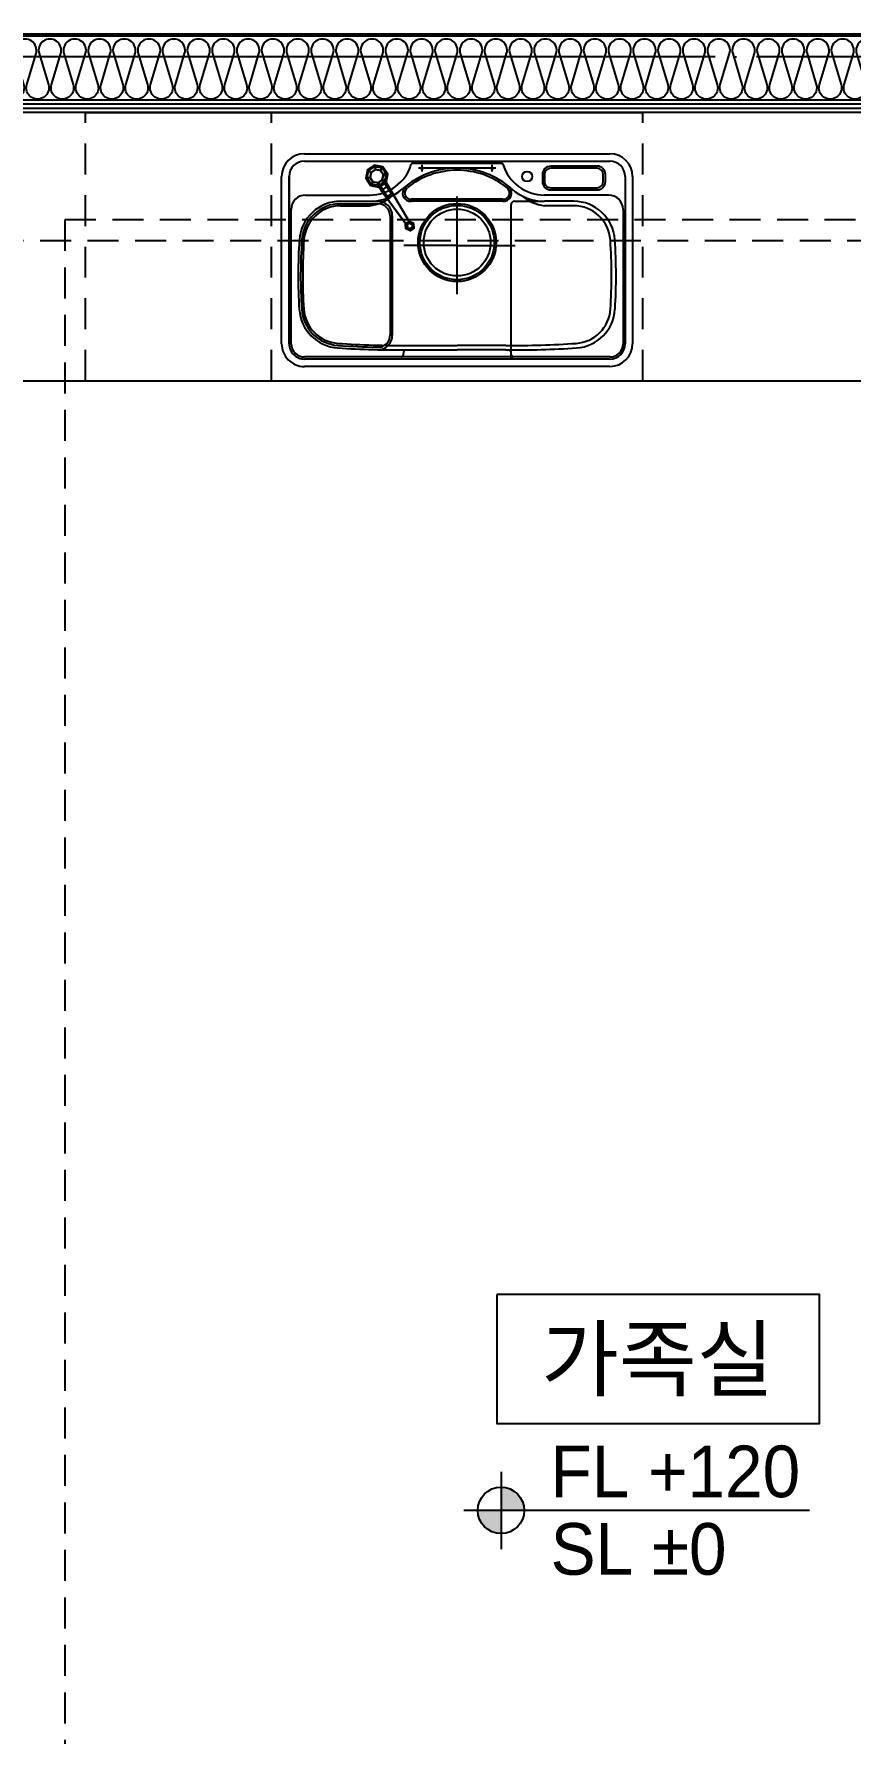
# Model space of a CAD drawing. Header units: millimetres. Extents: x -24416 to 92204, y -190080 to 23760.
# Drawn here: x 76516 to 78493, y -174071 to -169958 of the extents above; entities that cross this region are included whole.
import ezdxf
from ezdxf.enums import TextEntityAlignment as Align

# ---------------------------------------------------------------- set-up
doc = ezdxf.new("R2010")
doc.units = ezdxf.units.MM
doc.header["$LTSCALE"] = 50
for name, pattern in [('-HID', [2.5, 1.5, -1]), ('AUDIT_D_220706163347-0', [0]), ('CEN', [62, 60, -1, 0, -1]), ('HID', [2.3, 1.5, -0.8])]:
    doc.linetypes.add(name, pattern=pattern)
doc.layers.get('defpoints').update_dxf_attribs({"color": 139})
for name, color, linetype in [('A-레벨', 7, 'AUDIT_D_220706163347-0'), ('A-창호부호', 4, 'Continuous'), ('CEN_CON', 1, 'CEN'), ('CONC', 2, 'Continuous'), ('dan1', 7, 'HID'), ('FUR', 4, 'Continuous'), ('FUR_가전', 8, 'HID'), ('INS', 8, 'Continuous'), ('INSUL', 8, 'Continuous'), ('WAL_DRY', 7, 'Continuous'), ('실명', 3, 'AUDIT_D_220706163347-0'), ('실명박스', 7, 'AUDIT_D_220706163347-0')]:
    doc.layers.add(name, color=color, linetype=linetype)
doc.layers.add('MC', color=135, linetype='Continuous', plot=False)
doc.styles.add('HAUD01', font='Dotum.ttf')

# ---------------------------------------------------------------- blocks, each defined once
blk = doc.blocks.new('DongSinsul_1')
at = {"layer": 'INSUL'}
blk.add_lwpolyline([(0, 0.25, 1.34403), (0.35, 0.25), (0.2, 0.75, -1.34403), (0.55, 0.75), (0.4, 0.25)], format="xyb", dxfattribs=at)
blk = doc.blocks.new('K-sink')
at = {"layer": 'FUR'}
for p, q in [((-370, -105), (370, -105)), ((-370, -123), (370, -123)), ((-425, -565), (-425, -160)), ((-407, -160), (-407, -565)), ((-407, -565), (-407, -160)), ((-208.1, -150.2), (-210.6, -162.4)), ((-208.1, -150.2), (-210.6, -162.4)), ((-210.6, -162.4), (-203.8, -172.8)), ((-210.6, -162.4), (-203.8, -172.8)), ((-197.8, -143.4), (-208.1, -150.2)), ((-197.8, -143.4), (-208.1, -150.2)), ((-185.6, -145.9), (-197.8, -143.4)), ((-185.6, -145.9), (-197.8, -143.4)), ((-178.7, -156.2), (-185.6, -145.9)), ((-178.7, -156.2), (-185.6, -145.9)), ((-181.2, -168.4), (-178.7, -156.2)), ((-181.2, -168.4), (-178.7, -156.2)), ((-108.2, -128), (108.2, -128)), ((206.6, -155.1), (206.6, -172.4)), ((339.1, -135.1), (226.6, -135.1)), ((359.1, -172.4), (359.1, -155.1)), ((407, -160), (407, -565)), ((425, -160), (425, -565)), ((-367, -205), (-211.7, -205)), ((-203.8, -172.8), (-191.6, -175.3)), ((-203.8, -172.8), (-191.6, -175.3)), ((-191.6, -175.3), (-181.2, -168.4)), ((-191.6, -175.3), (-181.2, -168.4)), ((367, -205), (211.7, -205)), ((226.6, -192.4), (339.1, -192.4)), ((-402, -565), (-402, -240)), ((-282.3, -220), (-192, -220)), ((-282.3, -220), (-211.7, -220)), ((130, -230), (130, -602)), ((140, -220), (211.7, -220)), ((282.3, -220), (211.7, -220)), ((402, -240), (402, -565)), ((-157, -255), (-157, -544.5)), ((135.3, -597), (-370, -597)), ((370, -602), (-370, -602)), ((-129.7, -584.6), (-130.3, -592.4)), ((-118, -580), (0, -580)), ((118, -580), (0, -580)), ((129.7, -584.6), (130.3, -592.4)), ((370, -597), (135.3, -597)), ((370, -620), (-370, -620))]:
    blk.add_line(p, q, dxfattribs=at)
at = {"layer": 'FUR', "ltscale": 0.6}
for p, q in [((-217.1, -144.2), (-221.2, -164.5)), ((-221.2, -164.5), (-209.8, -181.7)), ((-199.9, -132.8), (-217.1, -144.2)), ((-179.6, -136.9), (-199.9, -132.8)), ((-168.1, -154.1), (-179.6, -136.9)), ((-172.2, -174.4), (-168.1, -154.1)), ((-209.8, -181.7), (-189.5, -185.9)), ((-191.6, -175.3), (-169.5, -208.6)), ((-189.5, -185.9), (-172.2, -174.4))]:
    blk.add_line(p, q, dxfattribs=at)
at = {"layer": 'FUR', "color": 199}
for p, q in [((-76.6, -140), (-93.4, -140)), ((87.5, -140), (-87.5, -140)), ((-85, -148.4), (-85, -131.6)), ((93.4, -140), (76.6, -140)), ((85, -148.4), (85, -131.6)), ((-282.3, -231), (-211.7, -231)), ((0, -445), (0, -208.5)), ((0, -326.8), (-129.1, -326.8)), ((0, -326.8), (140.9, -326.8))]:
    blk.add_line(p, q, dxfattribs=at)
at = {"layer": 'FUR', "color": 199, "ltscale": 0.5}
for p, q in [((211.6, -155.1), (211.6, -172.4)), ((339.1, -140.1), (226.6, -140.1)), ((354.1, -172.4), (354.1, -155.1)), ((-122.6, -189.3), (-120.6, -186.7)), ((122.6, -189.3), (120.3, -186.5)), ((226.6, -187.4), (339.1, -187.4)), ((-282.3, -226), (-192, -226)), ((110.6, -215), (-110.6, -215)), ((282.3, -231), (211.7, -231)), ((-162, -256), (-162, -543.5)), ((-118, -569), (0, -569)), ((118, -569), (0, -569))]:
    blk.add_line(p, q, dxfattribs=at)
at = {"layer": 'FUR', "ltscale": 0.5}
blk.add_line((110.6, -220), (-110.6, -220), dxfattribs=at)
at = {"layer": 'FUR', "color": 199}
for centre, radius in [((-195.2, -158.9), 21.9), ((-85, -140), 2.5), ((85, -140), 2.5), ((0, -320), 90), ((0, -320), 81)]:
    blk.add_circle(centre, radius, dxfattribs=at)
at = {"layer": 'FUR'}
for centre, radius in [((169.6, -160), 12.2), ((0, -320), 94.5)]:
    blk.add_circle(centre, radius, dxfattribs=at)
for centre, radius, start, end in [((-370, -160), 55, 90, 180), ((-370, -160), 37, 90, 180), ((370, -160), 55, 0, 90), ((370, -160), 37, 0, 90), ((-211.7, -100), 105, 270, 343.3193), ((0, -340), 200, 90, 131.4096), ((-108.2, -131), 3, 90, 163.3193), ((0, -340), 200, 48.5904, 90), ((108.2, -131), 3, 16.6807, 90), ((211.7, -100), 105, 196.6807, 270), ((226.6, -155.1), 20, 90, 180), ((339.1, -155.1), 20, 360, 90), ((-367, -240), 35, 90, 180), ((-211.7, -100), 120, 270, 311.4096), ((211.7, -100), 120, 228.5904, 270), ((226.6, -172.4), 20, 180, 270), ((339.1, -172.4), 20, 270, 0), ((367, -240), 35, 0, 90), ((-282.3, -320), 100, 90, 176.1774), ((-192, -255), 35, 0, 90), ((140, -230), 10, 90.025, 180), ((282.3, -320), 100, 3.8226, 90), ((914.2, -400), 1299.2, 176.1751, 183.5988), ((-915, -400), 1300, 356.4036, 3.8226), ((-282.6, -475.3), 100, 183.5964, 266.1102), ((282.6, -475.3), 100, 273.8898, 356.4036), ((-370, -565), 55, 180, 270), ((-370, -565), 37, 180, 270), ((-370, -565), 32, 180, 270), ((-140.2, 1619.9), 2200, 266.1102, 270.5776), ((-192, -544.5), 35, 268.6272, 0), ((140.2, 1619.9), 2200, 269.4224, 273.8898), ((370, -565), 32, 270, 0), ((370, -565), 37, 270, 0), ((370, -565), 55, 270, 0), ((-135.3, -592), 5, 270, 355), ((-124.7, -585.1), 5, 90.4028, 175), ((140.2, 1619.9), 2200, 269.4224, 269.5972), ((124.7, -585.1), 5, 5, 89.5972), ((138.7, -588.4), 8.66, 181.0559, 263.1777), ((135.3, -592), 5, 185, 270)]:
    blk.add_arc(centre, radius, start, end, dxfattribs=at)
at = {"layer": 'FUR', "color": 199, "ltscale": 0.5}
for centre, radius, start, end in [((0, -340), 195, 90, 128.1858), ((0, -340), 195, 51.926, 90), ((226.6, -155.1), 15, 90, 180), ((339.1, -155.1), 15, 0, 90), ((-112.1, -200.1), 15, 134.2485, 274.3944), ((112.1, -200.1), 15, 265.6056, 45.7515), ((226.6, -172.4), 15, 180, 270), ((339.1, -172.4), 15, 270, 0), ((-282.3, -320), 94, 90, 176.1774), ((-192, -256), 30, 0, 90), ((222.9, -131.6), 100, 228.7744, 263.5192), ((282.3, -320), 89, 3.8226, 90), ((915, -400), 1294, 176.1774, 183.5964), ((-915, -400), 1289, 356.4036, 3.8226), ((-282.6, -475.3), 94, 183.5964, 266.1102), ((282.6, -475.3), 89, 273.8898, 356.4036), ((-140.2, 1619.9), 2194, 266.1102, 268.6266), ((-192, -543.5), 30, 268.6266, 0), ((140.2, 1619.9), 2189, 269.4224, 273.8898)]:
    blk.add_arc(centre, radius, start, end, dxfattribs=at)
at = {"layer": 'FUR', "ltscale": 0.5}
for centre, start, end in [((-112.1, -200.1), 134.2485, 274.3944), ((112.1, -200.1), 265.6056, 45.7515)]:
    blk.add_arc(centre, 20, start, end, dxfattribs=at)
at = {"layer": 'FUR', "color": 199}
for centre, radius, start, end in [((-282.3, -320), 89, 90, 176.1774), ((-222.9, -131.6), 100, 276.4808, 311.2256), ((914.2, -400), 1288.2, 176.1751, 183.5988), ((-282.6, -475.3), 89, 183.5964, 266.1102), ((-140.2, 1619.9), 2189, 266.1102, 270.5776)]:
    blk.add_arc(centre, radius, start, end, dxfattribs=at)
at = {"layer": 'FUR', "ltscale": 0.6}
for points in [[(-221.2, -164.5), (-210.6, -162.4), (-208.1, -150.2), (-217.1, -144.2)], [(-209.8, -181.7), (-203.8, -172.8), (-210.6, -162.4), (-221.2, -164.5)], [(-217.1, -144.2), (-199.9, -132.8), (-197.8, -143.4), (-208.1, -150.2)], [(-199.9, -132.8), (-197.8, -143.4), (-185.6, -145.9), (-179.6, -136.9)], [(-179.6, -136.9), (-185.6, -145.9), (-178.7, -156.2), (-168.1, -154.1)], [(-172.2, -174.4), (-168.1, -154.1), (-178.7, -156.2), (-181.2, -168.4)], [(-209.8, -181.7), (-189.5, -185.9), (-191.6, -175.3), (-203.8, -172.8)], [(-184, -194.2), (-189.5, -185.9), (-191.6, -175.3), (-184, -194.2)], [(-191.6, -175.3), (-169.5, -208.6), (-191.6, -175.3)], [(-124.5, -274.7), (-124.5, -274.7), (-184, -194.2)], [(-172.2, -174.4), (-166.7, -182.8), (-166.7, -182.8), (-181.2, -168.4)], [(-159.1, -201.7), (-181.2, -168.4), (-181.2, -168.4), (-159.1, -201.7)], [(-115.8, -269), (-115.3, -268.8), (-124.9, -275.1), (-124.5, -274.7)], [(-115.1, -273.3), (-115.8, -269), (-124.5, -274.7), (-120.8, -277.1)], [(-124.2, -286.5), (-120.4, -284), (-114.2, -287.1), (-113.9, -291.7)], [(-104.4, -285.4), (-113.9, -291.7), (-114.2, -287.1), (-108.5, -283.3)], [(-105.1, -273.9), (-108.9, -276.4), (-108.5, -283.3), (-104.4, -285.4)]]:
    blk.add_3dface(points, dxfattribs=at)
at = {"layer": 'FUR', "ltscale": 0.6, "invisible_edges": 8}
for points in [[(-191.6, -175.3), (-203.8, -172.8), (-210.6, -162.4), (-208.1, -150.2)], [(-197.8, -143.4), (-185.6, -145.9), (-178.7, -156.2), (-181.2, -168.4)], [(-124.9, -275.1), (-124.5, -274.7), (-124.5, -274.7), (-120.8, -277.1)], [(-120.8, -277.1), (-120.4, -284), (-124.2, -286.5), (-124.9, -275.1)], [(-120.4, -284), (-120.8, -277.1), (-115.1, -273.3), (-108.9, -276.4)], [(-108.9, -276.4), (-108.5, -283.3), (-114.2, -287.1), (-120.4, -284)], [(-108.9, -276.4), (-105.1, -273.9), (-115.3, -268.8), (-115.8, -269)], [(-115.8, -269), (-115.8, -269), (-115.1, -273.3), (-108.9, -276.4)]]:
    blk.add_3dface(points, dxfattribs=at)
at = {"layer": 'FUR', "invisible_edges": 10}
blk.add_3dface([(-208.1, -150.2), (-197.8, -143.4), (-181.2, -168.4), (-191.6, -175.3)], dxfattribs=at)
at = {"layer": 'FUR'}
for points in [[(-189.5, -185.9), (-191.6, -175.3), (-181.2, -168.4), (-172.2, -174.4)], [(-166.7, -182.8), (-181.2, -168.4), (-191.6, -175.3), (-184, -194.2)], [(-181.2, -168.4), (-191.6, -175.3), (-169.5, -208.6), (-159.1, -201.7)], [(-169.5, -208.6), (-159.1, -201.7), (-181.2, -168.4), (-191.6, -175.3)], [(-172.2, -174.4), (-166.7, -182.8), (-184, -194.2), (-189.5, -185.9)], [(-184, -194.2), (-166.7, -182.8), (-115.8, -269), (-124.5, -274.7)], [(-115.8, -269), (-166.7, -182.8), (-184, -194.2), (-124.5, -274.7)], [(-115.8, -269), (-115.8, -269), (-166.7, -182.8)]]:
    blk.add_3dface(points, dxfattribs=at)
blk = doc.blocks.new('싱크')
at = {"layer": 'defpoints'}
for p, q in [((-18.3, 0), (-18.3, 1350)), ((631.7, 0), (631.7, 1350))]:
    blk.add_line(p, q, dxfattribs=at)
at = {"layer": 'defpoints', "linetype": '-HID'}
for p, q in [((631.7, 1350), (-18.3, 1350)), ((631.7, 450), (-18.3, 450)), ((631.7, 0), (-18.3, 0))]:
    blk.add_line(p, q, dxfattribs=at)
at = {"layer": 'FUR_가전', "rotation": 90}
blk.add_blockref('K-sink', (-23.3, 900), dxfattribs=at)
blk = doc.blocks.new('U-131B(확장)', base_point=(284085.3, -109269.8))
at = {"layer": 'CEN_CON'}
blk.add_line((313920.3, -98324.8), (305345.3, -98324.8), dxfattribs=at)
at = {"layer": 'CONC'}
blk.add_line((305695.3, -98269.8), (310285.3, -98269.8), dxfattribs=at)
at = {"layer": 'dan1'}
blk.add_lwpolyline([(288335.3, -107129.8), (288645.3, -107129.8), (288645.3, -108619.8), (295505.3, -108619.8), (295505.3, -104984.8), (299595.3, -104984.8), (299595.3, -108619.8), (309255.3, -108619.8), (309255.3, -102059.8), (308635.3, -102059.8), (308635.3, -98719.8), (306145.3, -98719.8), (306145.3, -102694.8), (305835.3, -102694.8)], dxfattribs=at)
at = {"layer": 'FUR', "linetype": 'HID'}
blk.add_line((305855.3, -98769.8), (308895.3, -98769.8), dxfattribs=at)
at = {"layer": 'FUR'}
blk.add_lwpolyline([(305855.3, -99109.8), (308895.3, -99109.8), (308895.3, -98459.8), (305855.3, -98459.8)], close=True, dxfattribs=at)
at = {"layer": 'INS'}
for p, q in [((309080.3, -98274.8), (305705.3, -98274.8)), ((308925.3, -98429.8), (305815.3, -98429.8))]:
    blk.add_line(p, q, dxfattribs=at)
at = {"layer": 'MC'}
blk.add_line((313920.3, -98459.8), (305345.3, -98459.8), dxfattribs=at)
at = {"layer": 'WAL_DRY'}
for p, q in [((308915.3, -98439.8), (305825.3, -98439.8)), ((308905.3, -98449.8), (305835.3, -98449.8))]:
    blk.add_line(p, q, dxfattribs=at)
at = {"layer": 'FUR', "rotation": 270}
blk.add_blockref('싱크', (306195.3, -98478), dxfattribs=at)
at = {"layer": 'INSUL', "xscale": 150, "yscale": 150, "zscale": 150, "rotation": 179.9999999999995, "row_count": 1, "column_count": 56, "row_spacing": 1, "column_spacing": 60}
blk.add_blockref('DongSinsul_1', (309075.3, -98279.8), dxfattribs=at)
blk = doc.blocks.new('A$Cb33ca4a3')
at = {"layer": 'A-레벨'}
h = blk.add_hatch(color=256, dxfattribs=at)
h.paths.add_polyline_path([(77647.1, -197348.6), (77647.1, -197292.3), (77590.9, -197292.3, 0.414214)])
h.paths.add_polyline_path([(77647.1, -197236.1), (77647.1, -197292.3), (77703.4, -197292.3, 0.414214)])
for p, q in [((77647.1, -197198.6), (77647.1, -197386.1)), ((78394.2, -197292.3), (77557.1, -197292.3))]:
    blk.add_line(p, q, dxfattribs=at)
blk.add_circle((77647.1, -197292.3), 56.2, dxfattribs=at)
at = {"layer": 'A-레벨', "color": 4, "style": 'HAUD01'}
for s, p in [('FL +120', (77767.2, -197260.4)), ('SL %%P0', (77767.2, -197448.1))]:
    blk.add_text(s, height=125, dxfattribs=at).set_placement(p)

msp = doc.modelspace()

# ---------------------------------------------------------------- linework, layer by layer
at = {"layer": '실명박스'}
msp.add_lwpolyline([(77637.3, -173009.7), (77637.3, -173322.2), (78418.9, -173322.2), (78418.9, -173009.7)], close=True, dxfattribs=at)

# ---------------------------------------------------------------- block references
msp.add_blockref('U-131B(확장)', (54530.8, -180958))
at = {"layer": 'A-창호부호'}
msp.add_blockref('A$Cb33ca4a3', (0, 23760), dxfattribs=at)

# ---------------------------------------------------------------- texts
at = {"layer": '실명', "style": 'HAUD01'}
msp.add_text('가족실', height=150, dxfattribs=at).set_placement((78026.7, -173163.7), align=Align.MIDDLE)

doc.saveas('drawing.dxf')
